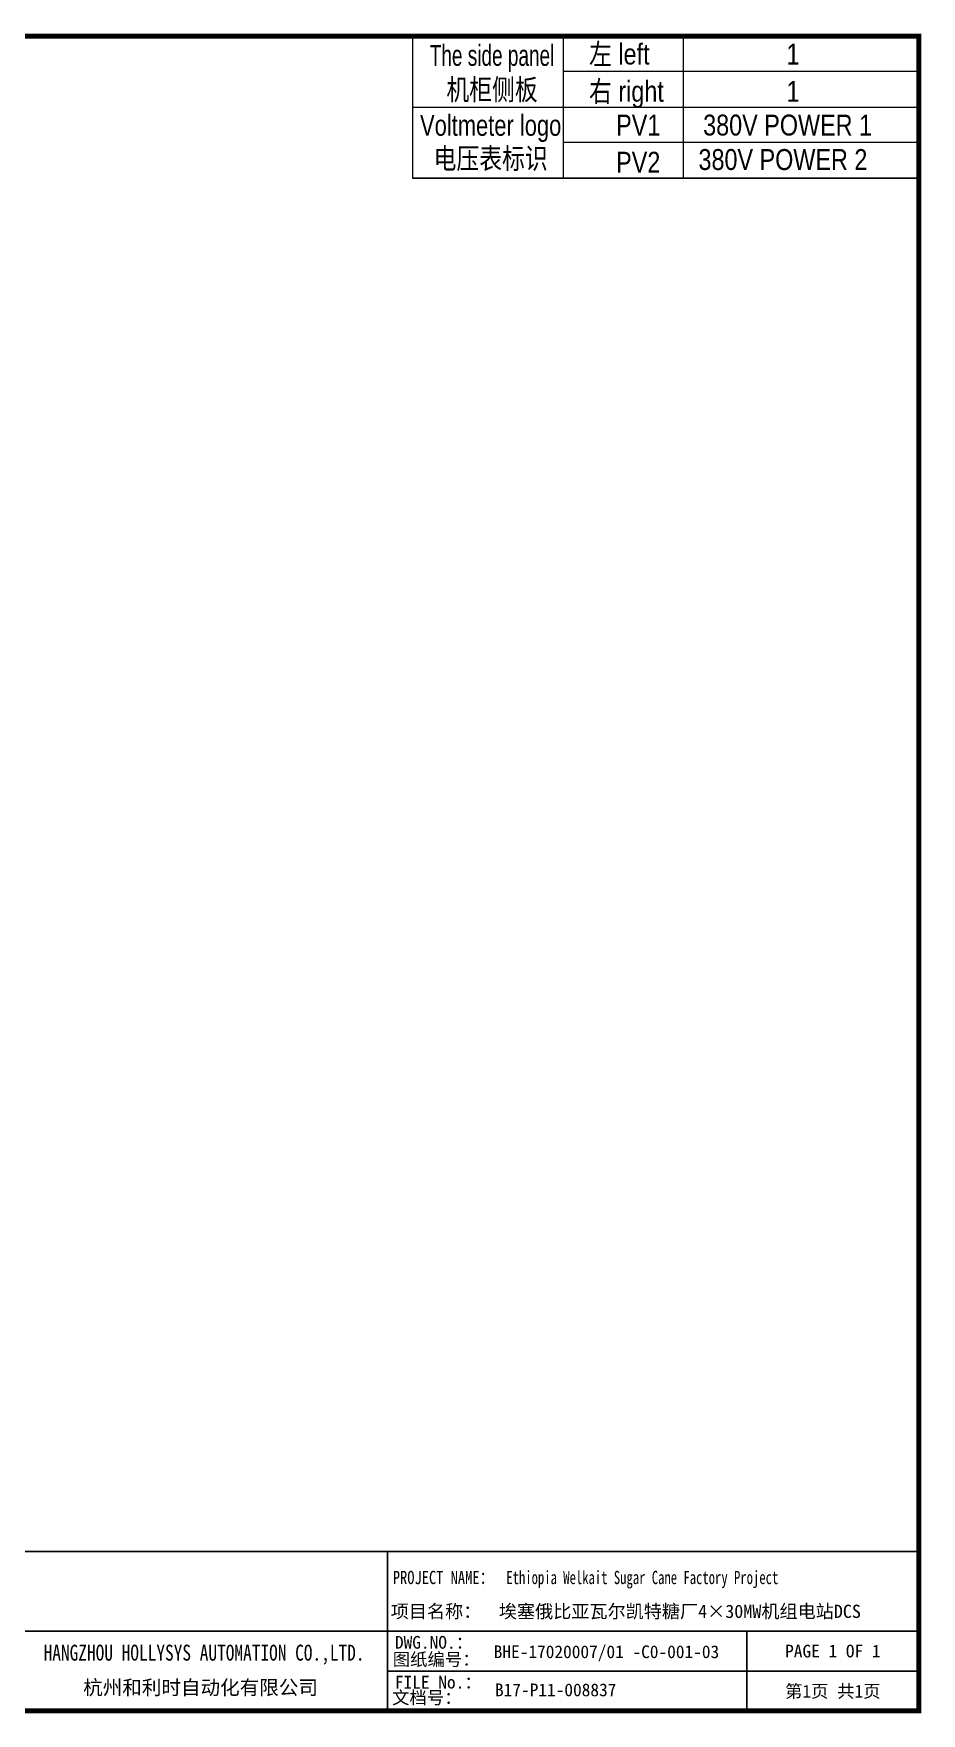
# Model space of a CAD drawing. Extents: x 81444 to 119867, y -54538 to -28747.
# Drawn here: x 88953 to 90625, y -36837 to -33675 of the extents above; entities that cross this region are included whole.
import ezdxf
from ezdxf.enums import TextEntityAlignment as Align
from ezdxf.lldxf.tags import DXFTag

# ---------------------------------------------------------------- set-up
doc = ezdxf.new("R2010")
doc.units = 0
doc.header["$LTSCALE"] = 100
doc.header["$MEASUREMENT"] = 0
doc.layers.add('t', color=1, linetype='Continuous')
doc.layers.add('细实线', color=7, linetype='Continuous', lineweight=20)
doc.styles.add('HZ', font='arial.ttf', dxfattribs={"width": 0.7})
doc.styles.get("Standard").update_dxf_attribs({"font": ''})
doc.styles.get('Standard').set_extended_font_data('SimSun')
tags = doc.linetypes.add('CENTER', pattern=[2, 1.25, -0.25, 0.25, -0.25]).pattern_tags.tags
tags[10:11] = [DXFTag(74, 4), DXFTag(75, 0), DXFTag(340, '0'), DXFTag(46, 1.0), DXFTag(50, 0.0), DXFTag(44, 0.0), DXFTag(45, 0.0)]
tags[8:9] = [DXFTag(74, 4), DXFTag(75, 0), DXFTag(340, '0'), DXFTag(46, 1.0), DXFTag(50, 0.0), DXFTag(44, 0.0), DXFTag(45, 0.0)]
tags[6:7] = [DXFTag(74, 4), DXFTag(75, 0), DXFTag(340, '0'), DXFTag(46, 1.0), DXFTag(50, 0.0), DXFTag(44, 0.0), DXFTag(45, 0.0)]
tags[4:5] = [DXFTag(74, 4), DXFTag(75, 0), DXFTag(340, '0'), DXFTag(46, 1.0), DXFTag(50, 0.0), DXFTag(44, 0.0), DXFTag(45, 0.0)]

# ---------------------------------------------------------------- blocks, each defined once
blk = doc.blocks.new('图框')
at = {"color": 7}
for p, q in [((3115.6, -2851.6), (3115.6, -3151.6)), ((2215.6, -3001.6), (3115.6, -3001.6)), ((3115.6, -3001.6), (4115.6, -3001.6)), ((3791.8, -3001.6), (3791.8, -3151.6)), ((4115.6, -3076.6), (3115.6, -3076.6))]:
    blk.add_line(p, q, dxfattribs=at)
at = {"color": 7, "const_width": 3}
blk.add_lwpolyline([(4115.6, -2851.6), (0, -2851.6)], dxfattribs=at)
at = {"layer": 't', "color": 7, "const_width": 9.62}
blk.add_lwpolyline([(4115.6, -3151.6), (4115.6, 0), (0, 0), (0, -3151.6)], close=True, dxfattribs=at)
at = {"color": 7, "linetype": 'CENTER'}
for s, height, p in [('图纸编号：', 24, (3125.2, -3066.7)), ('杭州和利时自动化有限公司', 27, (2542.5, -3121.1)), ('文档号：', 24, (3124, -3138.7))]:
    blk.add_text(s, height=height, dxfattribs=at).set_placement(p)
at = {"color": 7, "flags": 8}
for tag, p, height in [('DWG.NAME:', (1381.6, -2910.4), 25), ('PROJECTNAME:', (3125.5, -2912.8), 24), ('PROJECTNAME：', (3339.1, -2913.1), 25), ('DWG.NO.:', (3128.2, -3030.4), 24), ('图纸编号', (3315.4, -3052.4), 24), ('FILENO.:', (3128.7, -3106.1), 24), ('文档号', (3317.7, -3124.1), 24)]:
    blk.add_attdef(tag, p, '', height=height, dxfattribs=at)
for tag, height, p in [('RENLIU', 24, (698.2, -2950.4)), ('SHUFENWANG', 24, (885.8, -2950.4)), ('FANGHOU', 24, (1069.7, -2950.4)), ('DANDANLI', 24, (1250, -2950.4)), ('A', 23, (59.9, -2974.9)), ('设计时间', 23, (213.9, -2974.9)), ('刘仁', 23, (698.2, -3002.2)), ('王姝芬', 23, (885.8, -3002.2)), ('侯方', 23, (1069.7, -3002.2)), ('李丹丹', 23, (1250, -3002.2)), ('#10STATIONONTROLCABINETCOVER', 30, (1777.9, -3017.2)), ('PAGEXOFX', 24, (3953.7, -3039.1)), ('REV.', 24, (59.4, -3063)), ('DATE', 24, (208.9, -3063)), ('DESCRIPTION', 24, (451.7, -3063)), ('PREPARED', 24, (698.2, -3063)), ('CHECKED', 24, (885.8, -3063)), ('SIGNED', 24, (1069.7, -3063)), ('APPROVED', 24, (1250, -3063)), ('图纸名称', 30, (1777.9, -3094.7)), ('第几页共几页', 24, (3953.7, -3114.1))]:
    blk.add_attdef(tag, text='', height=height, dxfattribs=at).set_placement(p, align=Align.MIDDLE)
for tag, p in [('图纸名称:', (1377.8, -2965.9)), ('项目名称：', (3121.6, -2984.3)), ('项目名称：', (3325, -2984.3))]:
    blk.add_attdef(tag, text='', height=25, dxfattribs=at).set_placement(p, align=Align.BOTTOM_LEFT)
at = {"color": 7, "width": 0.8, "flags": 8}
blk.add_attdef('HANGZHOUHOLLYSYSAUTOMATIONCO.,LTD.', text='', height=24, dxfattribs=at).set_placement((2770.1, -3045.7), align=Align.MIDDLE)

msp = doc.modelspace()

# ---------------------------------------------------------------- linework, layer by layer
at = {"color": 0}
msp.add_line((90619.9, -33680.3), (89667, -33680.2), dxfattribs=at)
at = {"color": 7, "lineweight": 0}
for p, q in [((89950.5, -33746.5), (90619.9, -33746.5)), ((89666.9, -33813.8), (90619.8, -33813.9)), ((89950.3, -33880), (90619.8, -33880))]:
    msp.add_line(p, q, dxfattribs=at)
at = {"color": 7}
msp.add_line((90619.8, -33947.4), (89666.8, -33947.4), dxfattribs=at)
at = {"color": 7, "lineweight": 0}
for points in [[(89667, -33680.2), (89666.8, -33947.4)], [(89950.6, -33680.3), (89950.4, -33947.4)]]:
    msp.add_lwpolyline(points, dxfattribs=at)
at = {"layer": '细实线'}
msp.add_line((90176.2, -33680.3), (90176.2, -33947.4), dxfattribs=at)

# ---------------------------------------------------------------- block references
at = {"color": 1}
ref = msp.add_blockref('图框', (86504.3, -33680.3), dxfattribs=at)
ref.add_attrib('第几页共几页', '第1页 共1页', dxfattribs={"color": 7, "height": 24, "flags": 8}).set_placement((90458, -36794.4), align=Align.MIDDLE)
ref.add_attrib('图纸编号', 'BHE-17020007/01 -C0-001-03', (89819.6, -36732.7), dxfattribs={"color": 7, "height": 24, "flags": 8})
ref.add_attrib('文档号', 'B17-P11-008837', (89822, -36804.4), dxfattribs={"color": 7, "height": 24, "flags": 8})
ref.add_attrib('HANGZHOUHOLLYSYSAUTOMATIONCO.,LTD', 'HANGZHOU HOLLYSYS AUTOMATION CO.,LTD.', dxfattribs={"color": 7, "height": 30, "width": 0.8, "flags": 8}).set_placement((89274.4, -36726), align=Align.MIDDLE)
ref.add_attrib('PROJECTNAME：', 'PROJECT NAME：', (89629.7, -36593.4), dxfattribs={"color": 7, "height": 25, "width": 0.8, "flags": 8})
ref.add_attrib('项目名称：', '项目名称：', dxfattribs={"color": 7, "height": 25, "flags": 8}).set_placement((89625.8, -36664.6), align=Align.BOTTOM_LEFT)
ref.add_attrib('PROJECTNAME：', 'Ethiopia Welkait Sugar Cane Factory Project', (89843.4, -36593.4), dxfattribs={"color": 7, "height": 25, "width": 0.7, "flags": 8})
ref.add_attrib('项目名称：', '埃塞俄比亚瓦尔凯特糖厂4×30MW机组电站DCS', dxfattribs={"color": 7, "height": 25, "flags": 8}).set_placement((89829.3, -36664.6), align=Align.BOTTOM_LEFT)
ref.add_attrib('PAGEXOFX', 'PAGE 1 OF 1', dxfattribs={"color": 7, "height": 24, "flags": 8}).set_placement((90458, -36719.4), align=Align.MIDDLE)
ref.add_attrib('DWG.NO.：', 'DWG.NO.：', (89633.7, -36714.9), dxfattribs={"color": 7, "height": 24, "flags": 8})
ref.add_attrib('FILENO.：', 'FILE No.：', (89633.7, -36789.9), dxfattribs={"color": 7, "height": 24, "flags": 8})

# ---------------------------------------------------------------- texts
at = {"color": 7, "lineweight": 0, "style": 'HZ'}
for s, height, width, p in [('The side panel', 39.375, 0.65, (89816.5, -33721.4)), ('机柜侧板', 39.38, 0.8, (89816.5, -33780.1)), ('Voltmeter logo', 39.375, 0.75, (89813.9, -33853)), ('电压表标识', 39.38, 0.8, (89813.9, -33909.6))]:
    msp.add_text(s, height=height, dxfattribs=dict(at, width=width)).set_placement(p, align=Align.MIDDLE)
at = {"color": 7, "lineweight": 0, "style": 'HZ', "width": 0.8}
for s, height, p in [('左 left', 39.38, (89999.1, -33733.7)), ('1', 39.4, (90370.9, -33733.7)), ('右 right', 39.38, (89999.1, -33803.8)), ('1', 39.4, (90370.9, -33803.8)), ('PV1', 39.38, (90050.1, -33867.3)), ('380V POWER 1', 39.375, (90213.9, -33867.3)), ('PV2', 39.38, (90050.1, -33937.3)), ('380V POWER 2', 39.375, (90205.1, -33932.2))]:
    msp.add_text(s, height=height, dxfattribs=at).set_placement(p)

doc.saveas('drawing.dxf')
